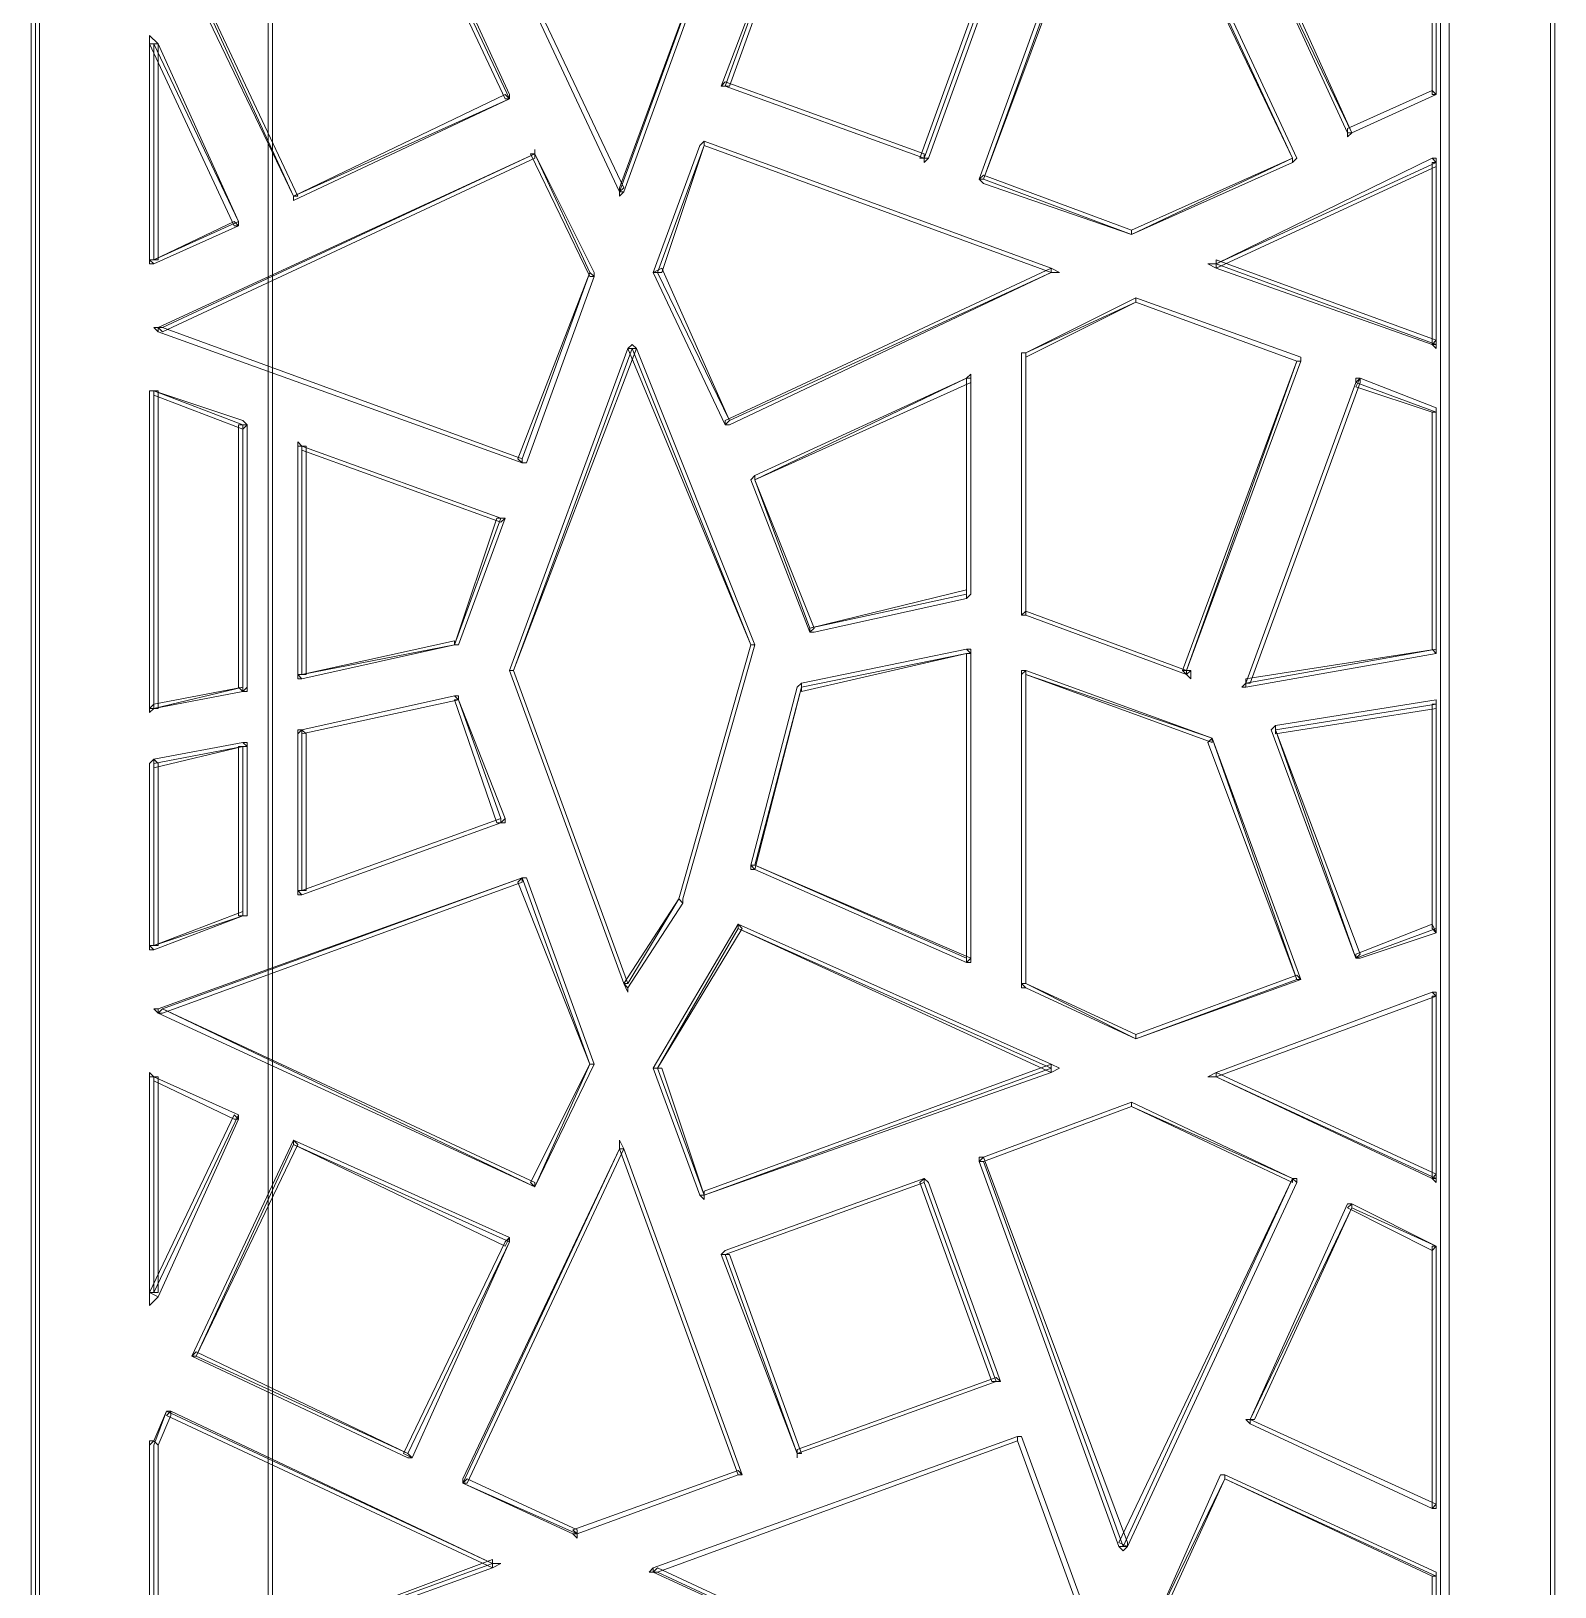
# Model space of a CAD drawing. Extents: x -66030 to 95157, y -13132 to 45879.
# Drawn here: x 61018 to 62424, y 33445 to 34880 of the extents above; entities that cross this region are included whole.
import ezdxf

# ---------------------------------------------------------------- set-up
doc = ezdxf.new("R2010")
doc.units = 0
doc.header["$LTSCALE"] = 100
doc.header["$MEASUREMENT"] = 0
doc.layers.get('0').update_dxf_attribs({"linetype": 'CONTINUOUS'})

msp = doc.modelspace()

# ---------------------------------------------------------------- linework, layer by layer
at = {"lineweight": 0}
for points in [[(61021.7, 36716.2), (61017.8, 36712.3), (61017.8, 31868.9), (61025.6, 31868.9), (61025.6, 36712.3), (61021.7, 36716.2), (61021.7, 36716.2), (61017.8, 36716.2), (61017.8, 36712.3)], [(61021.7, 31868.9), (61021.7, 36712.3), (62423.9, 36712.3), (62423.9, 31868.9), (61021.7, 31868.9)], [(62423.9, 31865), (62423.9, 31868.9), (62423.9, 36712.3), (62420, 36712.3), (62420, 31868.9), (62423.9, 31865), (62423.9, 31865), (62423.9, 31865), (62423.9, 31868.9)], [(61236.5, 36220.2), (61236.5, 36216.3), (61236.5, 31970.5), (61240.4, 31970.5), (61240.4, 36216.3), (61236.5, 36220.2), (61236.5, 36220.2), (61236.5, 36220.2), (61236.5, 36216.3)], [(62322.4, 31966.6), (62326.3, 31970.5), (62326.3, 36216.3), (62318.5, 36216.3), (62318.5, 31970.5), (62322.4, 31966.6), (62322.4, 31966.6), (62326.3, 31966.6), (62326.3, 31970.5)], [(62029.4, 35099.2), (62021.6, 35099.2), (61892.7, 34743.7), (61896.6, 34743.7), (62029.4, 35099.2), (62029.4, 35099.2), (62029.4, 35099.2), (62025.5, 35103.1), (62021.6, 35099.2)], [(62025.5, 35099.2), (62181.7, 34763.3), (62033.3, 34692.9), (61896.6, 34743.7), (62025.5, 35099.2)], [(62181.7, 34759.3), (62185.7, 34763.3), (62029.4, 35099.2), (62021.6, 35099.2), (62181.7, 34763.3), (62181.7, 34759.3), (62181.7, 34759.3), (62185.7, 34763.3), (62185.7, 34763.3)], [(61416.2, 35040.6), (61521.6, 35087.4), (61670.1, 35032.8), (61560.7, 34732), (61416.2, 35040.6)], [(62314.5, 35064), (62314.5, 34821.8), (62236.4, 34786.7), (62142.7, 34982), (62314.5, 35064)], [(62314.5, 34821.8), (62314.5, 34821.8), (62314.5, 35064), (62310.6, 35064), (62310.6, 34821.8), (62314.5, 34821.8), (62314.5, 34821.8), (62314.5, 34821.8), (62314.5, 34821.8)], [(61416.2, 35044.5), (61416.2, 35040.6), (61560.7, 34732), (61564.6, 34735.9), (61420.1, 35040.6), (61416.2, 35044.5), (61416.2, 35044.5), (61416.2, 35040.6), (61416.2, 35040.6)], [(61560.7, 34732), (61564.6, 34732), (61674, 35032.8), (61670.1, 35032.8), (61560.7, 34735.9), (61560.7, 34732), (61560.7, 34732), (61560.7, 34728.1), (61564.6, 34732)], [(61365.4, 35017.1), (61459.1, 34817.9), (61259.9, 34728.1), (61170.1, 34923.4), (61365.4, 35017.1)], [(61459.1, 34817.9), (61459.1, 34821.8), (61369.3, 35017.1), (61361.5, 35017.1), (61455.2, 34817.9), (61459.1, 34817.9), (61459.1, 34817.9), (61459.1, 34817.9), (61459.1, 34821.8)], [(61724.7, 35017.1), (61724.7, 35013.2), (61654.4, 34829.7), (61662.3, 34829.7), (61728.7, 35013.2), (61724.7, 35017.1), (61724.7, 35017.1), (61724.7, 35017.1), (61724.7, 35013.2)], [(61658.3, 34829.7), (61724.7, 35013.2), (61908.3, 34946.8), (61841.9, 34763.3), (61658.3, 34829.7)], [(62142.7, 34985.9), (62142.7, 34982), (62232.5, 34786.7), (62236.4, 34786.7), (62146.6, 34985.9), (62142.7, 34985.9), (62142.7, 34985.9), (62138.8, 34985.9), (62142.7, 34982)], [(61841.9, 34763.3), (61845.8, 34763.3), (61912.2, 34946.8), (61904.4, 34946.8), (61838, 34763.3), (61841.9, 34763.3), (61841.9, 34763.3), (61841.9, 34759.3), (61845.8, 34763.3)], [(61166.2, 34927.3), (61166.2, 34923.4), (61259.9, 34728.1), (61263.8, 34728.1), (61170.1, 34927.3), (61166.2, 34927.3), (61166.2, 34927.3), (61166.2, 34927.3), (61166.2, 34923.4)], [(61134.9, 34868.7), (61127.1, 34868.7), (61127.1, 34669.5), (61134.9, 34669.5), (61134.9, 34868.7), (61134.9, 34868.7), (61134.9, 34868.7), (61127.1, 34876.5), (61127.1, 34868.7)], [(61209.2, 34700.8), (61209.2, 34704.7), (61134.9, 34868.7), (61127.1, 34868.7), (61205.3, 34700.8), (61209.2, 34700.8), (61209.2, 34700.8), (61209.2, 34700.8), (61209.2, 34704.7)], [(61131, 34669.5), (61131, 34868.7), (61209.2, 34704.7), (61131, 34669.5)], [(61654.4, 34829.7), (61658.3, 34829.7), (61841.9, 34763.3), (61841.9, 34767.2), (61658.3, 34833.6), (61654.4, 34829.7), (61654.4, 34829.7), (61654.4, 34829.7), (61658.3, 34829.7)], [(62232.5, 34786.7), (62236.4, 34786.7), (62314.5, 34821.8), (62310.6, 34825.7), (62232.5, 34790.6), (62232.5, 34786.7), (62232.5, 34786.7), (62232.5, 34782.8), (62236.4, 34786.7)], [(61259.9, 34728.1), (61259.9, 34724.2), (61459.1, 34817.9), (61455.2, 34821.8), (61259.9, 34728.1), (61259.9, 34728.1), (61259.9, 34728.1), (61259.9, 34724.2), (61259.9, 34724.2)], [(61482.6, 34767.2), (61482.6, 34767.2), (61134.9, 34607), (61138.9, 34603.1), (61482.6, 34763.3), (61482.6, 34767.2), (61482.6, 34767.2), (61482.6, 34771.1), (61482.6, 34767.2)], [(61470.9, 34485.9), (61138.9, 34607), (61482.6, 34767.2), (61533.4, 34657.8), (61470.9, 34485.9)], [(61537.3, 34653.9), (61537.3, 34657.8), (61482.6, 34767.2), (61478.7, 34767.2), (61533.4, 34653.9), (61537.3, 34653.9), (61537.3, 34653.9), (61537.3, 34657.8), (61537.3, 34657.8)], [(61638.8, 34778.9), (61634.9, 34775), (61591.9, 34657.8), (61599.8, 34657.8), (61638.8, 34775), (61638.8, 34778.9), (61638.8, 34778.9), (61638.8, 34778.9), (61634.9, 34775)], [(61959.1, 34657.8), (61662.3, 34521.1), (61595.8, 34657.8), (61638.8, 34775), (61959.1, 34657.8)], [(61959.1, 34657.8), (61959.1, 34661.7), (61638.8, 34778.9), (61638.8, 34775), (61959.1, 34657.8), (61959.1, 34657.8), (61959.1, 34657.8), (61966.9, 34657.8), (61959.1, 34661.7)], [(62033.3, 34692.9), (62033.3, 34692.9), (62181.7, 34759.3), (62181.7, 34763.3), (62033.3, 34696.9), (62033.3, 34692.9), (62033.3, 34692.9), (62033.3, 34692.9), (62033.3, 34692.9)], [(62314.5, 34759.3), (62310.6, 34763.3), (62111.4, 34665.6), (62111.4, 34661.7), (62314.5, 34755.4), (62314.5, 34759.3), (62314.5, 34759.3), (62314.5, 34763.3), (62310.6, 34763.3)], [(62314.5, 34759.3), (62314.5, 34591.4), (62111.4, 34665.6), (62314.5, 34759.3)], [(62310.6, 34591.4), (62314.5, 34591.4), (62314.5, 34759.3), (62310.6, 34759.3), (62310.6, 34591.4), (62310.6, 34591.4), (62310.6, 34591.4), (62314.5, 34587.5), (62314.5, 34591.4)], [(61892.7, 34743.7), (61896.6, 34739.8), (62033.3, 34692.9), (62033.3, 34696.9), (61896.6, 34747.6), (61892.7, 34743.7), (61892.7, 34743.7), (61892.7, 34743.7), (61896.6, 34739.8)], [(61127.1, 34669.5), (61131, 34665.6), (61209.2, 34700.8), (61205.3, 34704.7), (61131, 34669.5), (61127.1, 34669.5), (61127.1, 34669.5), (61127.1, 34665.6), (61131, 34665.6)], [(62111.4, 34665.6), (62111.4, 34661.7), (62310.6, 34591.4), (62314.5, 34595.3), (62111.4, 34669.5), (62111.4, 34665.6), (62111.4, 34665.6), (62103.6, 34665.6), (62111.4, 34661.7)], [(61470.9, 34482), (61474.8, 34482), (61537.3, 34653.9), (61533.4, 34657.8), (61467, 34485.9), (61470.9, 34482), (61470.9, 34482), (61470.9, 34482), (61474.8, 34482)], [(61591.9, 34657.8), (61591.9, 34657.8), (61658.3, 34517.2), (61662.3, 34521.1), (61599.8, 34661.7), (61591.9, 34657.8), (61591.9, 34657.8), (61591.9, 34657.8), (61591.9, 34657.8)], [(61658.3, 34517.2), (61662.3, 34517.2), (61959.1, 34657.8), (61959.1, 34661.7), (61658.3, 34521.1), (61658.3, 34517.2), (61658.3, 34517.2), (61658.3, 34517.2), (61662.3, 34517.2)], [(62037.2, 34634.4), (62037.2, 34634.4), (61935.7, 34583.6), (61935.7, 34579.7), (62037.2, 34630.4), (62037.2, 34634.4), (62037.2, 34634.4), (62037.2, 34634.4), (62037.2, 34634.4)], [(61935.7, 34583.6), (62037.2, 34630.4), (62185.7, 34575.8), (62084.1, 34290.6), (62084.1, 34286.7), (61935.7, 34341.4), (61935.7, 34583.6)], [(62189.6, 34575.8), (62189.6, 34579.7), (62037.2, 34634.4), (62037.2, 34630.4), (62185.7, 34575.8), (62189.6, 34575.8), (62189.6, 34575.8), (62189.6, 34575.8), (62189.6, 34579.7)], [(61134.9, 34607), (61134.9, 34603.1), (61470.9, 34482), (61470.9, 34485.9), (61138.9, 34607), (61134.9, 34607), (61134.9, 34607), (61131, 34607), (61134.9, 34603.1)], [(61576.3, 34587.5), (61568.5, 34587.5), (61459.1, 34290.6), (61463, 34290.6), (61576.3, 34587.5), (61576.3, 34587.5), (61576.3, 34587.5), (61572.4, 34591.4), (61568.5, 34587.5)], [(61463, 34290.6), (61572.4, 34587.5), (61681.8, 34314.1), (61615.4, 34079.7), (61568.5, 34001.6), (61463, 34290.6)], [(61685.7, 34314.1), (61685.7, 34314.1), (61576.3, 34587.5), (61568.5, 34587.5), (61681.8, 34314.1), (61685.7, 34314.1), (61685.7, 34314.1), (61685.7, 34314.1), (61685.7, 34314.1)], [(61935.7, 34583.6), (61931.8, 34583.6), (61931.8, 34341.4), (61935.7, 34341.4), (61935.7, 34583.6), (61935.7, 34583.6), (61935.7, 34583.6), (61931.8, 34583.6), (61931.8, 34583.6)], [(62080.2, 34290.6), (62084.1, 34290.6), (62189.6, 34575.8), (62185.7, 34575.8), (62080.2, 34290.6), (62080.2, 34290.6), (62080.2, 34290.6), (62080.2, 34290.6), (62080.2, 34290.6)], [(61884.9, 34560.1), (61881, 34560.1), (61685.7, 34470.3), (61685.7, 34466.4), (61884.9, 34556.2), (61884.9, 34560.1), (61884.9, 34560.1), (61884.9, 34564), (61881, 34560.1)], [(61881, 34560.1), (61881, 34360.9), (61736.5, 34329.7), (61685.7, 34466.4), (61881, 34560.1)], [(61881, 34357), (61884.9, 34360.9), (61884.9, 34560.1), (61881, 34560.1), (61881, 34360.9), (61881, 34357), (61881, 34357), (61884.9, 34360.9), (61884.9, 34360.9)], [(62244.2, 34560.1), (62240.3, 34556.2), (62138.8, 34278.9), (62142.7, 34278.9), (62244.2, 34556.2), (62244.2, 34560.1), (62244.2, 34560.1), (62240.3, 34560.1), (62240.3, 34556.2)], [(62314.5, 34528.9), (62314.5, 34310.2), (62138.8, 34278.9), (62240.3, 34556.2), (62314.5, 34528.9)], [(62314.5, 34528.9), (62314.5, 34532.8), (62244.2, 34560.1), (62240.3, 34552.3), (62310.6, 34528.9), (62314.5, 34528.9), (62314.5, 34528.9), (62314.5, 34532.8), (62314.5, 34532.8)], [(61131, 34548.4), (61127.1, 34548.4), (61127.1, 34255.5), (61134.9, 34255.5), (61134.9, 34548.4), (61131, 34548.4), (61131, 34548.4), (61127.1, 34548.4), (61127.1, 34548.4)], [(61131, 34255.5), (61131, 34548.4), (61213.1, 34517.2), (61213.1, 34275), (61131, 34255.5)], [(61217, 34517.2), (61213.1, 34521.1), (61131, 34548.4), (61131, 34544.5), (61213.1, 34513.3), (61217, 34517.2), (61217, 34517.2), (61217, 34517.2), (61213.1, 34521.1)], [(62314.5, 34306.3), (62314.5, 34310.2), (62314.5, 34528.9), (62310.6, 34528.9), (62310.6, 34310.2), (62314.5, 34306.3), (62314.5, 34306.3), (62314.5, 34306.3), (62314.5, 34310.2)], [(61213.1, 34271.1), (61217, 34275), (61217, 34517.2), (61209.2, 34517.2), (61209.2, 34275), (61213.1, 34271.1), (61213.1, 34271.1), (61217, 34271.1), (61217, 34275)], [(61267.7, 34497.6), (61263.8, 34497.6), (61263.8, 34286.7), (61271.7, 34286.7), (61271.7, 34497.6), (61267.7, 34497.6), (61267.7, 34497.6), (61263.8, 34501.6), (61263.8, 34497.6)], [(61267.7, 34497.6), (61451.3, 34431.2), (61408.4, 34314.1), (61267.7, 34286.7), (61267.7, 34497.6)], [(61455.2, 34431.2), (61451.3, 34431.2), (61267.7, 34497.6), (61267.7, 34493.7), (61451.3, 34427.3), (61455.2, 34431.2), (61455.2, 34431.2), (61455.2, 34431.2), (61451.3, 34431.2)], [(61685.7, 34470.3), (61681.8, 34466.4), (61736.5, 34325.8), (61740.4, 34329.7), (61685.7, 34466.4), (61685.7, 34470.3), (61685.7, 34470.3), (61681.8, 34466.4), (61681.8, 34466.4)], [(61408.4, 34314.1), (61412.3, 34314.1), (61455.2, 34431.2), (61447.4, 34431.2), (61408.4, 34314.1), (61408.4, 34314.1), (61408.4, 34314.1), (61412.3, 34314.1), (61412.3, 34314.1)], [(61736.5, 34325.8), (61740.4, 34325.8), (61881, 34357), (61881, 34364.8), (61736.5, 34329.7), (61736.5, 34325.8), (61736.5, 34325.8), (61736.5, 34325.8), (61740.4, 34325.8)], [(61931.8, 34341.4), (61935.7, 34341.4), (62084.1, 34286.7), (62084.1, 34290.6), (61935.7, 34345.3), (61931.8, 34341.4), (61931.8, 34341.4), (61931.8, 34341.4), (61935.7, 34341.4)], [(61263.8, 34286.7), (61267.7, 34282.8), (61408.4, 34314.1), (61408.4, 34318), (61267.7, 34286.7), (61263.8, 34286.7), (61263.8, 34286.7), (61263.8, 34282.8), (61267.7, 34282.8)], [(61619.3, 34075.8), (61619.3, 34079.7), (61685.7, 34314.1), (61681.8, 34314.1), (61615.4, 34079.7), (61619.3, 34075.8), (61619.3, 34075.8), (61619.3, 34075.8), (61619.3, 34079.7)], [(61884.9, 34306.3), (61881, 34310.2), (61728.7, 34278.9), (61728.7, 34271.1), (61881, 34306.3), (61884.9, 34306.3), (61884.9, 34306.3), (61884.9, 34310.2), (61881, 34310.2)], [(62138.8, 34278.9), (62138.8, 34275), (62314.5, 34306.3), (62314.5, 34310.2), (62138.8, 34282.8), (62138.8, 34278.9), (62138.8, 34278.9), (62134.9, 34275), (62138.8, 34275)], [(61881, 34306.3), (61881, 34025), (61685.7, 34111), (61728.7, 34275), (61881, 34306.3)], [(61881, 34021.1), (61884.9, 34025), (61884.9, 34306.3), (61881, 34306.3), (61881, 34025), (61881, 34021.1), (61881, 34021.1), (61884.9, 34021.1), (61884.9, 34025)], [(61459.1, 34290.6), (61459.1, 34290.6), (61564.6, 34001.6), (61568.5, 34001.6), (61463, 34290.6), (61459.1, 34290.6), (61459.1, 34290.6), (61459.1, 34290.6), (61459.1, 34290.6)], [(61728.7, 34278.9), (61724.7, 34275), (61681.8, 34111), (61685.7, 34107), (61728.7, 34275), (61728.7, 34278.9), (61728.7, 34278.9), (61724.7, 34275), (61724.7, 34275)], [(61935.7, 34290.6), (61931.8, 34286.7), (61931.8, 34001.6), (61935.7, 34001.6), (61935.7, 34286.7), (61935.7, 34290.6), (61935.7, 34290.6), (61931.8, 34290.6), (61931.8, 34286.7)], [(62107.5, 34228.1), (62107.5, 34228.1), (61935.7, 34290.6), (61935.7, 34286.7), (62107.5, 34224.2), (62107.5, 34228.1), (62107.5, 34228.1), (62107.5, 34228.1), (62107.5, 34228.1)], [(62107.5, 34228.1), (62185.7, 34005.5), (62037.2, 33950.8), (61935.7, 34001.6), (61935.7, 34286.7), (62107.5, 34228.1)], [(62084.1, 34286.7), (62088, 34290.6), (62084.1, 34290.6), (62080.2, 34290.6), (62084.1, 34286.7), (62084.1, 34286.7), (62084.1, 34286.7), (62088, 34282.8), (62088, 34290.6)], [(61127.1, 34255.5), (61131, 34255.5), (61213.1, 34271.1), (61213.1, 34275), (61131, 34259.4), (61127.1, 34255.5), (61127.1, 34255.5), (61127.1, 34251.6), (61131, 34255.5)], [(61412.3, 34263.3), (61408.4, 34267.2), (61267.7, 34235.9), (61267.7, 34232), (61412.3, 34263.3), (61412.3, 34263.3), (61412.3, 34263.3), (61412.3, 34267.2), (61408.4, 34267.2)], [(61412.3, 34263.3), (61451.3, 34153.9), (61267.7, 34087.5), (61267.7, 34232), (61412.3, 34263.3)], [(61451.3, 34150), (61455.2, 34153.9), (61412.3, 34263.3), (61408.4, 34263.3), (61447.4, 34150), (61451.3, 34150), (61451.3, 34150), (61455.2, 34150), (61455.2, 34153.9)], [(62314.5, 34259.4), (62314.5, 34263.3), (62166.1, 34239.9), (62166.1, 34232), (62314.5, 34255.5), (62314.5, 34259.4), (62314.5, 34259.4), (62314.5, 34263.3), (62314.5, 34263.3)], [(62314.5, 34259.4), (62314.5, 34052.4), (62240.3, 34025), (62166.1, 34235.9), (62314.5, 34259.4)], [(62314.5, 34048.5), (62314.5, 34052.4), (62314.5, 34259.4), (62310.6, 34259.4), (62310.6, 34052.4), (62314.5, 34048.5), (62314.5, 34048.5), (62314.5, 34052.4), (62314.5, 34052.4)], [(61267.7, 34235.9), (61263.8, 34232), (61263.8, 34087.5), (61271.7, 34087.5), (61271.7, 34232), (61267.7, 34235.9), (61267.7, 34235.9), (61263.8, 34235.9), (61263.8, 34232)], [(62166.1, 34239.9), (62162.2, 34235.9), (62240.3, 34025), (62244.2, 34028.9), (62166.1, 34235.9), (62166.1, 34239.9), (62166.1, 34239.9), (62162.2, 34235.9), (62162.2, 34235.9)], [(61217, 34220.3), (61213.1, 34224.2), (61131, 34208.6), (61131, 34200.8), (61213.1, 34220.3), (61217, 34220.3), (61217, 34220.3), (61217, 34224.2), (61213.1, 34224.2)], [(62189.6, 34005.5), (62189.6, 34005.5), (62107.5, 34228.1), (62103.6, 34224.2), (62185.7, 34005.5), (62189.6, 34005.5), (62189.6, 34005.5), (62189.6, 34005.5), (62189.6, 34005.5)], [(61131, 34208.6), (61127.1, 34204.7), (61127.1, 34036.7), (61134.9, 34036.7), (61134.9, 34204.7), (61131, 34208.6), (61131, 34208.6), (61127.1, 34204.7), (61127.1, 34204.7)], [(61131, 34036.7), (61131, 34204.7), (61213.1, 34220.3), (61213.1, 34064.1), (61131, 34036.7)], [(61213.1, 34064.1), (61217, 34064.1), (61217, 34220.3), (61209.2, 34220.3), (61209.2, 34064.1), (61213.1, 34064.1), (61213.1, 34064.1), (61217, 34064.1), (61217, 34064.1)], [(61263.8, 34087.5), (61267.7, 34083.6), (61451.3, 34150), (61451.3, 34153.9), (61267.7, 34087.5), (61263.8, 34087.5), (61263.8, 34087.5), (61263.8, 34083.6), (61267.7, 34083.6)], [(61681.8, 34111), (61685.7, 34107), (61881, 34021.1), (61884.9, 34025), (61685.7, 34111), (61681.8, 34111), (61681.8, 34111), (61681.8, 34107), (61685.7, 34107)], [(61134.9, 33974.2), (61138.9, 33974.2), (61470.9, 34095.3), (61470.9, 34099.2), (61134.9, 33978.2), (61134.9, 33974.2), (61134.9, 33978.2), (61131, 33978.2), (61134.9, 33974.2)], [(61470.9, 34099.2), (61138.9, 33978.2), (61482.6, 33814.1), (61533.4, 33927.4), (61470.9, 34099.2)], [(61470.9, 34099.2), (61467, 34095.3), (61533.4, 33927.4), (61537.3, 33927.4), (61474.8, 34099.2), (61470.9, 34099.2), (61474.8, 34099.2), (61470.9, 34099.2), (61470.9, 34099.2)], [(61564.6, 34001.6), (61568.5, 33997.7), (61619.3, 34075.8), (61615.4, 34079.7), (61564.6, 34001.6), (61564.6, 34001.6), (61564.6, 34001.6), (61568.5, 33993.8), (61568.5, 33997.7)], [(61127.1, 34036.7), (61131, 34032.8), (61213.1, 34064.1), (61213.1, 34068), (61131, 34036.7), (61127.1, 34036.7), (61127.1, 34036.7), (61127.1, 34032.8), (61131, 34032.8)], [(61591.9, 33923.5), (61595.8, 33923.5), (61674, 34052.4), (61670.1, 34056.3), (61591.9, 33923.5), (61591.9, 33923.5), (61591.9, 33923.5), (61591.9, 33923.5), (61591.9, 33923.5)], [(61959.1, 33923.5), (61670.1, 34052.4), (61595.8, 33923.5), (61638.8, 33806.3), (61959.1, 33923.5)], [(61670.1, 34056.3), (61670.1, 34052.4), (61959.1, 33919.6), (61959.1, 33927.4), (61670.1, 34056.3), (61670.1, 34056.3), (61670.1, 34056.3), (61670.1, 34056.3), (61670.1, 34056.3)], [(62240.3, 34025), (62244.2, 34025), (62314.5, 34048.5), (62310.6, 34056.3), (62240.3, 34028.9), (62240.3, 34025), (62240.3, 34025), (62240.3, 34025), (62244.2, 34025)], [(62037.2, 33950.8), (62037.2, 33950.8), (62189.6, 34005.5), (62185.7, 34009.4), (62037.2, 33954.7), (62037.2, 33950.8), (62037.2, 33950.8), (62037.2, 33950.8), (62037.2, 33950.8)], [(61931.8, 34001.6), (61935.7, 33997.7), (62037.2, 33950.8), (62037.2, 33954.7), (61935.7, 34001.6), (61931.8, 34001.6), (61931.8, 34001.6), (61931.8, 33997.7), (61935.7, 33997.7)], [(62314.5, 33989.9), (62310.6, 33993.8), (62111.4, 33919.6), (62111.4, 33915.7), (62314.5, 33989.9), (62314.5, 33989.9), (62314.5, 33989.9), (62314.5, 33993.8), (62310.6, 33993.8)], [(61482.6, 33814.1), (61482.6, 33818), (61138.9, 33978.2), (61134.9, 33974.2), (61482.6, 33814.1), (61482.6, 33814.1), (61482.6, 33814.1), (61482.6, 33814.1), (61482.6, 33814.1)], [(62314.5, 33989.9), (62314.5, 33821.9), (62111.4, 33915.7), (62314.5, 33989.9)], [(62310.6, 33821.9), (62314.5, 33821.9), (62314.5, 33989.9), (62310.6, 33989.9), (62310.6, 33821.9), (62310.6, 33821.9), (62310.6, 33821.9), (62314.5, 33818), (62314.5, 33821.9)], [(61131, 33915.7), (61127.1, 33915.7), (61127.1, 33716.5), (61134.9, 33716.5), (61134.9, 33915.7), (61131, 33915.7), (61131, 33915.7), (61127.1, 33919.6), (61127.1, 33915.7)], [(61537.3, 33927.4), (61533.4, 33927.4), (61478.7, 33818), (61482.6, 33814.1), (61537.3, 33927.4), (61537.3, 33927.4), (61537.3, 33927.4), (61537.3, 33927.4), (61537.3, 33927.4)], [(61638.8, 33806.3), (61638.8, 33806.3), (61599.8, 33923.5), (61591.9, 33923.5), (61634.9, 33806.3), (61638.8, 33806.3), (61634.9, 33806.3), (61638.8, 33802.4), (61638.8, 33806.3)], [(61959.1, 33927.4), (61959.1, 33927.4), (61638.8, 33810.2), (61638.8, 33806.3), (61959.1, 33919.6), (61959.1, 33927.4), (61959.1, 33919.6), (61966.9, 33923.5), (61959.1, 33927.4)], [(62111.4, 33919.6), (62111.4, 33915.7), (62310.6, 33821.9), (62314.5, 33825.8), (62111.4, 33919.6), (62111.4, 33919.6), (62111.4, 33919.6), (62103.6, 33915.7), (62111.4, 33915.7)], [(61131, 33716.5), (61131, 33915.7), (61209.2, 33880.5), (61131, 33716.5)], [(61209.2, 33876.6), (61209.2, 33880.5), (61131, 33915.7), (61131, 33911.8), (61205.3, 33876.6), (61209.2, 33876.6), (61209.2, 33876.6), (61209.2, 33880.5), (61209.2, 33880.5)], [(61892.7, 33837.5), (61896.6, 33837.5), (62033.3, 33888.3), (62033.3, 33892.2), (61896.6, 33841.4), (61892.7, 33837.5), (61896.6, 33841.4), (61892.7, 33841.4), (61892.7, 33837.5)], [(62033.3, 33892.2), (62033.3, 33888.3), (62181.7, 33818), (62181.7, 33821.9), (62033.3, 33892.2), (62033.3, 33892.2), (62033.3, 33892.2), (62033.3, 33892.2), (62033.3, 33892.2)], [(61127.1, 33716.5), (61134.9, 33712.5), (61209.2, 33876.6), (61205.3, 33880.5), (61127.1, 33716.5), (61127.1, 33716.5), (61127.1, 33716.5), (61127.1, 33704.7), (61134.9, 33712.5)], [(62025.5, 33482.1), (62181.7, 33821.9), (62033.3, 33888.3), (61896.6, 33837.5), (62025.5, 33482.1)], [(61166.2, 33657.9), (61170.1, 33657.9), (61263.8, 33853.2), (61259.9, 33857.1), (61166.2, 33657.9), (61166.2, 33657.9), (61166.2, 33657.9), (61166.2, 33657.9), (61166.2, 33657.9)], [(61365.4, 33568), (61459.1, 33763.3), (61259.9, 33853.2), (61170.1, 33657.9), (61365.4, 33568)], [(61259.9, 33857.1), (61259.9, 33853.2), (61455.2, 33759.4), (61459.1, 33767.2), (61259.9, 33857.1), (61259.9, 33857.1), (61259.9, 33857.1), (61259.9, 33857.1), (61259.9, 33857.1)], [(61416.2, 33540.7), (61521.6, 33493.8), (61670.1, 33548.5), (61560.7, 33849.3), (61416.2, 33540.7)], [(61416.2, 33540.7), (61420.1, 33540.7), (61564.6, 33849.3), (61560.7, 33849.3), (61416.2, 33544.6), (61416.2, 33540.7), (61416.2, 33544.6), (61416.2, 33540.7), (61416.2, 33540.7)], [(61560.7, 33849.3), (61560.7, 33849.3), (61670.1, 33548.5), (61674, 33548.5), (61564.6, 33849.3), (61560.7, 33849.3), (61564.6, 33849.3), (61560.7, 33857.1), (61560.7, 33849.3)], [(62029.4, 33482.1), (62029.4, 33486), (61896.6, 33841.4), (61892.7, 33837.5), (62021.6, 33482.1), (62029.4, 33482.1), (62021.6, 33482.1), (62025.5, 33478.2), (62029.4, 33482.1)], [(61654.4, 33751.6), (61658.3, 33751.6), (61841.9, 33818), (61841.9, 33821.9), (61658.3, 33755.5), (61654.4, 33751.6), (61658.3, 33755.5), (61654.4, 33751.6), (61654.4, 33751.6)], [(61841.9, 33821.9), (61838, 33818), (61904.4, 33634.4), (61912.2, 33634.4), (61845.8, 33818), (61841.9, 33821.9), (61845.8, 33818), (61841.9, 33821.9), (61841.9, 33821.9)], [(62181.7, 33821.9), (62181.7, 33821.9), (62021.6, 33486), (62029.4, 33482.1), (62185.7, 33818), (62181.7, 33821.9), (62185.7, 33818), (62185.7, 33821.9), (62181.7, 33821.9)], [(61658.3, 33751.6), (61724.7, 33568), (61908.3, 33634.4), (61841.9, 33818), (61658.3, 33751.6)], [(62236.4, 33798.5), (62232.5, 33798.5), (62142.7, 33599.3), (62146.6, 33599.3), (62236.4, 33794.6), (62236.4, 33798.5), (62236.4, 33798.5), (62232.5, 33798.5), (62232.5, 33798.5)], [(62314.5, 33759.4), (62314.5, 33521.2), (62142.7, 33599.3), (62236.4, 33794.6), (62314.5, 33759.4)], [(62314.5, 33759.4), (62314.5, 33759.4), (62236.4, 33798.5), (62232.5, 33794.6), (62310.6, 33755.5), (62314.5, 33759.4), (62314.5, 33759.4), (62314.5, 33759.4), (62314.5, 33759.4)], [(61459.1, 33767.2), (61455.2, 33763.3), (61361.5, 33568), (61369.3, 33564.1), (61459.1, 33763.3), (61459.1, 33767.2), (61459.1, 33763.3), (61459.1, 33763.3), (61459.1, 33767.2)], [(61724.7, 33568), (61728.7, 33568), (61662.3, 33751.6), (61654.4, 33751.6), (61724.7, 33568), (61724.7, 33568), (61724.7, 33568), (61724.7, 33564.1), (61724.7, 33568)], [(62310.6, 33517.2), (62314.5, 33521.2), (62314.5, 33759.4), (62310.6, 33759.4), (62310.6, 33521.2), (62310.6, 33517.2), (62310.6, 33517.2), (62314.5, 33517.2), (62314.5, 33521.2)], [(61369.3, 33564.1), (61365.4, 33568), (61170.1, 33661.8), (61166.2, 33657.9), (61365.4, 33564.1), (61369.3, 33564.1), (61365.4, 33564.1), (61365.4, 33564.1), (61369.3, 33564.1)], [(61912.2, 33634.4), (61908.3, 33638.3), (61724.7, 33571.9), (61724.7, 33568), (61908.3, 33634.4), (61912.2, 33634.4), (61908.3, 33634.4), (61912.2, 33634.4), (61912.2, 33634.4)], [(61131, 33353.2), (61131, 33575.8), (61142.8, 33607.1), (61443.5, 33466.5), (61131, 33353.2)], [(61146.7, 33607.1), (61142.8, 33607.1), (61131, 33579.7), (61134.9, 33575.8), (61146.7, 33603.2), (61146.7, 33607.1), (61146.7, 33607.1), (61142.8, 33607.1), (61142.8, 33607.1)], [(61443.5, 33462.6), (61443.5, 33466.5), (61146.7, 33607.1), (61142.8, 33603.2), (61443.5, 33462.6), (61443.5, 33462.6), (61443.5, 33462.6), (61451.3, 33466.5), (61443.5, 33466.5)], [(62142.7, 33599.3), (62142.7, 33595.4), (62310.6, 33517.2), (62314.5, 33521.2), (62142.7, 33599.3), (62142.7, 33599.3), (62142.7, 33599.3), (62138.8, 33599.3), (62142.7, 33595.4)], [(61131, 33579.7), (61127.1, 33575.8), (61127.1, 33353.2), (61134.9, 33353.2), (61134.9, 33575.8), (61131, 33579.7), (61131, 33579.7), (61127.1, 33579.7), (61127.1, 33575.8)], [(61591.9, 33458.7), (61595.8, 33458.7), (61927.9, 33579.7), (61927.9, 33583.6), (61591.9, 33462.6), (61591.9, 33458.7), (61591.9, 33462.6), (61588, 33458.7), (61591.9, 33458.7)], [(61927.9, 33579.7), (61595.8, 33458.7), (61939.6, 33298.5), (61990.4, 33407.9), (61927.9, 33579.7)], [(61927.9, 33583.6), (61927.9, 33579.7), (61990.4, 33407.9), (61994.3, 33411.8), (61931.8, 33583.6), (61927.9, 33583.6), (61931.8, 33583.6), (61927.9, 33583.6), (61927.9, 33583.6)], [(61674, 33548.5), (61670.1, 33552.4), (61517.7, 33497.7), (61521.6, 33493.8), (61670.1, 33548.5), (61674, 33548.5), (61670.1, 33548.5), (61674, 33548.5), (61674, 33548.5)], [(62119.2, 33548.5), (62115.3, 33548.5), (62052.8, 33407.9), (62056.8, 33407.9), (62119.2, 33544.6), (62119.2, 33548.5), (62119.2, 33548.5), (62119.2, 33548.5), (62115.3, 33548.5)], [(62314.5, 33454.8), (62314.5, 33458.7), (62119.2, 33548.5), (62119.2, 33544.6), (62310.6, 33454.8), (62314.5, 33454.8), (62314.5, 33454.8), (62314.5, 33458.7), (62314.5, 33458.7)], [(61521.6, 33493.8), (61521.6, 33497.7), (61420.1, 33544.6), (61416.2, 33540.7), (61517.7, 33493.8), (61521.6, 33493.8), (61517.7, 33493.8), (61521.6, 33489.9), (61521.6, 33493.8)], [(62314.5, 33454.8), (62314.5, 33368.8), (62095.8, 33290.7), (62052.8, 33407.9), (62119.2, 33544.6), (62314.5, 33454.8)], [(61127.1, 33353.2), (61131, 33349.3), (61443.5, 33462.6), (61443.5, 33470.4), (61131, 33353.2), (61127.1, 33353.2), (61127.1, 33353.2), (61127.1, 33349.3), (61131, 33349.3)], [(61939.6, 33298.5), (61939.6, 33302.4), (61595.8, 33462.6), (61591.9, 33458.7), (61939.6, 33298.5), (61939.6, 33298.5), (61939.6, 33298.5), (61939.6, 33294.6), (61939.6, 33298.5)], [(62314.5, 33364.9), (62314.5, 33368.8), (62314.5, 33454.8), (62310.6, 33454.8), (62310.6, 33368.8), (62314.5, 33364.9), (62314.5, 33364.9), (62314.5, 33368.8), (62314.5, 33368.8)]]:
    msp.add_lwpolyline(points, close=True, dxfattribs=at)

doc.saveas('drawing.dxf')
